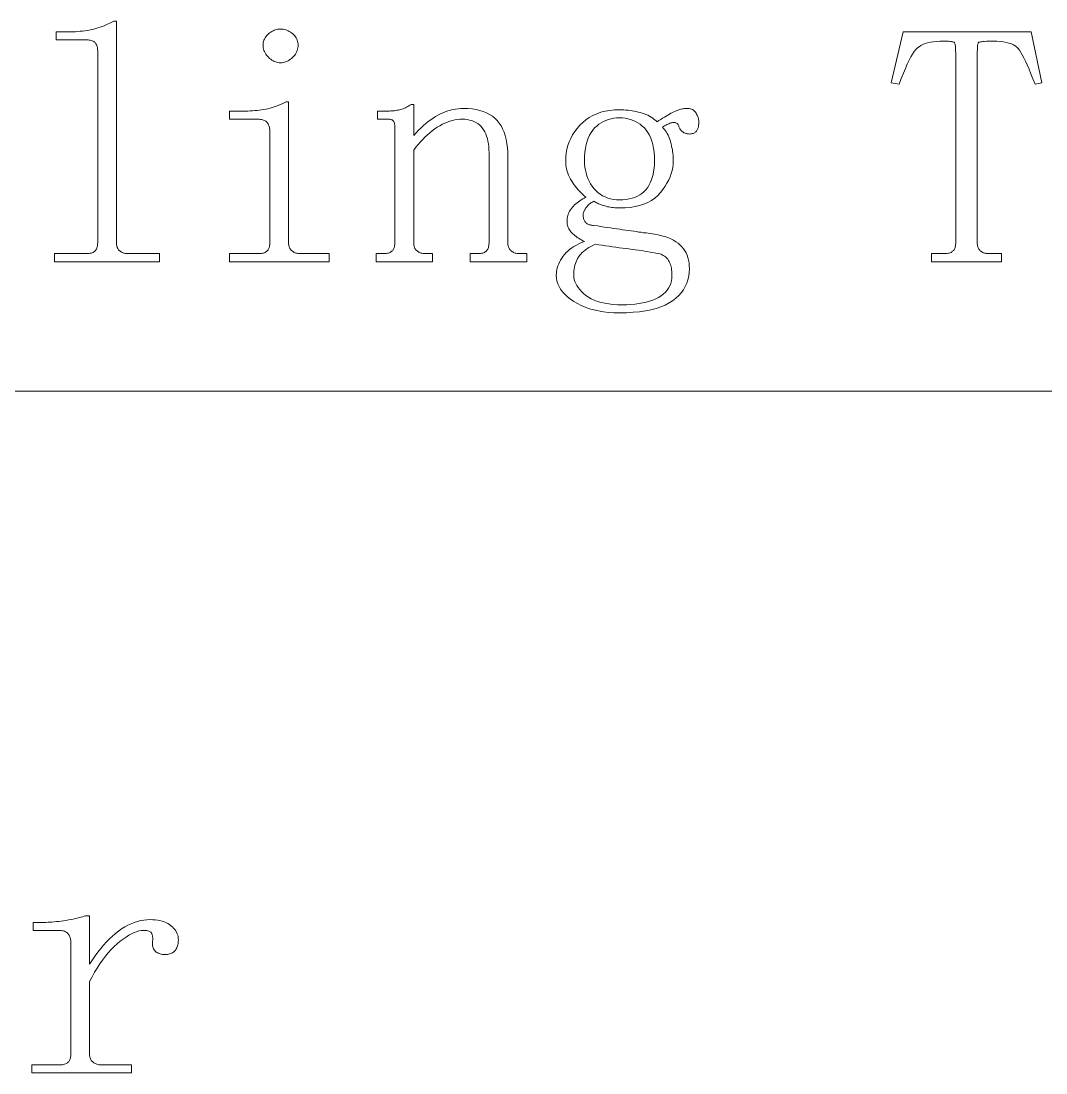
# Model space of a CAD drawing. Extents: x 1 to 297, y 1 to 210.
# Drawn here: x 250.9 to 261.79, y 13.02 to 24.2 of the extents above; entities that cross this region are included whole.
import ezdxf

# ---------------------------------------------------------------- set-up
doc = ezdxf.new("R2010")
doc.units = 0

msp = doc.modelspace()

# ---------------------------------------------------------------- linework, layer by layer
at = {"color": 7, "lineweight": 13}
msp.add_line((196.872, 20.264), (295.987, 20.264), dxfattribs=at)
for points in [[(251.429, 24.082), (251.454, 24.082), (251.48, 24.083), (251.505, 24.085), (251.529, 24.087), (251.554, 24.089), (251.578, 24.092), (251.602, 24.096), (251.625, 24.1), (251.649, 24.105), (251.672, 24.111), (251.694, 24.117), (251.717, 24.123), (251.739, 24.13), (251.761, 24.138), (251.782, 24.146), (251.804, 24.155), (251.825, 24.165), (251.845, 24.175), (251.866, 24.185), (251.886, 24.196), (251.915, 24.196), (251.915, 21.839), (251.915, 21.828), (251.916, 21.818), (251.918, 21.808), (251.92, 21.798), (251.923, 21.789), (251.927, 21.781), (251.932, 21.773), (251.937, 21.766), (251.943, 21.76), (251.95, 21.754), (251.958, 21.748), (251.965, 21.743), (251.974, 21.739), (251.982, 21.735), (251.991, 21.732), (252.001, 21.73), (252.011, 21.728), (252.021, 21.726), (252.032, 21.725), (252.043, 21.725), (252.372, 21.725), (252.372, 21.639), (251.257, 21.639), (251.257, 21.725), (251.586, 21.725), (251.6, 21.725), (251.613, 21.726), (251.625, 21.728), (251.636, 21.73), (251.647, 21.732), (251.656, 21.735), (251.665, 21.739), (251.673, 21.743), (251.68, 21.748), (251.686, 21.754), (251.691, 21.76), (251.696, 21.766), (251.701, 21.773), (251.704, 21.781), (251.707, 21.789), (251.71, 21.798), (251.712, 21.808), (251.713, 21.818), (251.714, 21.828), (251.715, 21.839), (251.715, 23.882), (251.714, 23.893), (251.713, 23.904), (251.712, 23.914), (251.71, 23.923), (251.707, 23.932), (251.704, 23.94), (251.701, 23.948), (251.696, 23.955), (251.691, 23.962), (251.686, 23.968), (251.68, 23.973), (251.673, 23.978), (251.665, 23.982), (251.656, 23.986), (251.647, 23.989), (251.636, 23.992), (251.625, 23.994), (251.613, 23.995), (251.6, 23.996), (251.586, 23.996), (251.272, 23.996), (251.272, 24.082)], [(253.657, 24.111), (253.672, 24.11), (253.685, 24.109), (253.699, 24.106), (253.712, 24.103), (253.725, 24.098), (253.738, 24.093), (253.75, 24.086), (253.763, 24.079), (253.774, 24.07), (253.786, 24.061), (253.797, 24.05), (253.807, 24.04), (253.815, 24.029), (253.823, 24.017), (253.829, 24.005), (253.834, 23.993), (253.838, 23.98), (253.841, 23.967), (253.843, 23.953), (253.843, 23.939), (253.843, 23.925), (253.841, 23.911), (253.838, 23.898), (253.834, 23.884), (253.829, 23.871), (253.823, 23.859), (253.815, 23.846), (253.807, 23.834), (253.797, 23.822), (253.786, 23.811), (253.774, 23.8), (253.763, 23.79), (253.75, 23.782), (253.738, 23.774), (253.725, 23.768), (253.712, 23.763), (253.699, 23.759), (253.685, 23.756), (253.672, 23.754), (253.657, 23.754), (253.643, 23.754), (253.629, 23.756), (253.616, 23.759), (253.603, 23.763), (253.59, 23.768), (253.577, 23.774), (253.564, 23.782), (253.552, 23.79), (253.54, 23.8), (253.529, 23.811), (253.518, 23.822), (253.508, 23.834), (253.5, 23.846), (253.492, 23.859), (253.486, 23.871), (253.481, 23.884), (253.477, 23.898), (253.474, 23.911), (253.472, 23.925), (253.472, 23.939), (253.472, 23.953), (253.474, 23.967), (253.477, 23.98), (253.481, 23.993), (253.486, 24.005), (253.492, 24.017), (253.5, 24.029), (253.508, 24.04), (253.518, 24.05), (253.529, 24.061), (253.54, 24.07), (253.552, 24.079), (253.564, 24.086), (253.577, 24.093), (253.59, 24.098), (253.603, 24.103), (253.616, 24.106), (253.629, 24.109), (253.643, 24.11)], [(261.315, 21.639), (260.572, 21.639), (260.572, 21.725), (260.7, 21.725), (260.714, 21.725), (260.727, 21.726), (260.739, 21.728), (260.751, 21.73), (260.761, 21.732), (260.771, 21.735), (260.779, 21.739), (260.787, 21.743), (260.794, 21.748), (260.8, 21.754), (260.806, 21.76), (260.811, 21.766), (260.815, 21.773), (260.819, 21.781), (260.822, 21.789), (260.824, 21.798), (260.826, 21.808), (260.828, 21.818), (260.829, 21.828), (260.829, 21.839), (260.829, 23.839), (260.829, 23.861), (260.828, 23.881), (260.828, 23.899), (260.827, 23.915), (260.825, 23.929), (260.824, 23.94), (260.822, 23.95), (260.82, 23.958), (260.817, 23.964), (260.815, 23.968), (260.811, 23.971), (260.805, 23.973), (260.798, 23.975), (260.789, 23.977), (260.779, 23.979), (260.767, 23.98), (260.753, 23.981), (260.737, 23.982), (260.719, 23.982), (260.7, 23.982), (260.661, 23.981), (260.625, 23.979), (260.591, 23.976), (260.56, 23.971), (260.531, 23.964), (260.504, 23.956), (260.48, 23.947), (260.458, 23.936), (260.439, 23.924), (260.422, 23.911), (260.406, 23.894), (260.389, 23.872), (260.371, 23.846), (260.353, 23.815), (260.334, 23.779), (260.315, 23.738), (260.294, 23.692), (260.273, 23.641), (260.251, 23.585), (260.229, 23.525), (260.143, 23.539), (260.272, 24.082), (261.629, 24.082), (261.743, 23.539), (261.672, 23.525), (261.649, 23.583), (261.628, 23.636), (261.608, 23.685), (261.588, 23.73), (261.57, 23.77), (261.553, 23.805), (261.536, 23.836), (261.521, 23.863), (261.506, 23.886), (261.493, 23.904), (261.479, 23.918), (261.462, 23.932), (261.442, 23.944), (261.42, 23.954), (261.395, 23.962), (261.367, 23.97), (261.337, 23.975), (261.303, 23.979), (261.267, 23.981), (261.229, 23.982), (261.202, 23.982), (261.177, 23.982), (261.155, 23.981), (261.135, 23.98), (261.118, 23.979), (261.104, 23.977), (261.092, 23.975), (261.083, 23.973), (261.076, 23.971), (261.072, 23.968), (261.069, 23.964), (261.067, 23.958), (261.064, 23.949), (261.062, 23.938), (261.061, 23.925), (261.06, 23.91), (261.059, 23.892), (261.058, 23.872), (261.058, 23.85), (261.057, 23.825), (261.057, 21.839), (261.058, 21.828), (261.059, 21.818), (261.061, 21.808), (261.063, 21.798), (261.066, 21.789), (261.07, 21.781), (261.075, 21.773), (261.08, 21.766), (261.086, 21.76), (261.093, 21.754), (261.1, 21.748), (261.108, 21.743), (261.116, 21.739), (261.125, 21.735), (261.134, 21.732), (261.144, 21.73), (261.154, 21.728), (261.164, 21.726), (261.175, 21.725), (261.186, 21.725), (261.315, 21.725)], [(253.543, 23.025), (253.543, 23.036), (253.542, 23.047), (253.541, 23.057), (253.539, 23.067), (253.536, 23.077), (253.533, 23.086), (253.529, 23.094), (253.525, 23.103), (253.52, 23.11), (253.515, 23.118), (253.508, 23.125), (253.501, 23.131), (253.494, 23.136), (253.485, 23.141), (253.475, 23.145), (253.465, 23.148), (253.454, 23.15), (253.441, 23.152), (253.428, 23.153), (253.415, 23.154), (253.115, 23.154), (253.115, 23.239), (253.257, 23.239), (253.283, 23.239), (253.308, 23.24), (253.333, 23.241), (253.358, 23.243), (253.382, 23.245), (253.407, 23.247), (253.43, 23.25), (253.454, 23.253), (253.477, 23.257), (253.5, 23.261), (253.523, 23.265), (253.545, 23.271), (253.568, 23.277), (253.589, 23.284), (253.611, 23.291), (253.632, 23.299), (253.653, 23.308), (253.674, 23.318), (253.694, 23.328), (253.715, 23.339), (253.743, 23.339), (253.743, 21.839), (253.743, 21.828), (253.745, 21.818), (253.746, 21.808), (253.749, 21.798), (253.752, 21.789), (253.756, 21.781), (253.761, 21.773), (253.766, 21.766), (253.772, 21.76), (253.779, 21.754), (253.786, 21.748), (253.794, 21.743), (253.802, 21.739), (253.811, 21.735), (253.82, 21.732), (253.829, 21.73), (253.839, 21.728), (253.85, 21.726), (253.86, 21.725), (253.872, 21.725), (254.172, 21.725), (254.172, 21.639), (253.115, 21.639), (253.115, 21.725), (253.415, 21.725), (253.428, 21.725), (253.441, 21.726), (253.454, 21.728), (253.465, 21.73), (253.475, 21.732), (253.485, 21.735), (253.494, 21.739), (253.501, 21.743), (253.508, 21.748), (253.515, 21.754), (253.52, 21.76), (253.525, 21.766), (253.529, 21.773), (253.533, 21.781), (253.536, 21.789), (253.539, 21.798), (253.541, 21.808), (253.542, 21.818), (253.543, 21.828), (253.543, 21.839)], [(254.672, 21.639), (254.672, 21.725), (254.743, 21.725), (254.757, 21.725), (254.77, 21.726), (254.782, 21.728), (254.793, 21.73), (254.804, 21.732), (254.813, 21.735), (254.822, 21.739), (254.83, 21.743), (254.837, 21.748), (254.843, 21.754), (254.849, 21.76), (254.853, 21.766), (254.858, 21.773), (254.861, 21.781), (254.865, 21.789), (254.867, 21.798), (254.869, 21.808), (254.871, 21.818), (254.871, 21.828), (254.872, 21.839), (254.872, 23.068), (254.872, 23.076), (254.871, 23.084), (254.87, 23.092), (254.869, 23.099), (254.868, 23.105), (254.867, 23.112), (254.865, 23.117), (254.863, 23.123), (254.86, 23.128), (254.857, 23.132), (254.854, 23.136), (254.851, 23.14), (254.846, 23.143), (254.841, 23.146), (254.836, 23.148), (254.83, 23.15), (254.823, 23.152), (254.816, 23.153), (254.809, 23.153), (254.8, 23.154), (254.686, 23.154), (254.686, 23.239), (254.786, 23.239), (254.8, 23.239), (254.814, 23.24), (254.828, 23.241), (254.842, 23.242), (254.856, 23.243), (254.869, 23.244), (254.882, 23.246), (254.896, 23.248), (254.909, 23.251), (254.922, 23.254), (254.934, 23.257), (254.947, 23.26), (254.96, 23.265), (254.972, 23.27), (254.984, 23.275), (254.996, 23.281), (255.008, 23.288), (255.02, 23.295), (255.032, 23.302), (255.043, 23.311), (255.072, 23.311), (255.072, 22.982), (255.097, 23.01), (255.123, 23.036), (255.149, 23.061), (255.175, 23.085), (255.2, 23.107), (255.226, 23.128), (255.252, 23.147), (255.277, 23.165), (255.303, 23.181), (255.329, 23.196), (255.355, 23.21), (255.381, 23.222), (255.407, 23.233), (255.434, 23.242), (255.461, 23.25), (255.488, 23.256), (255.516, 23.261), (255.544, 23.265), (255.572, 23.267), (255.6, 23.268), (255.648, 23.267), (255.692, 23.263), (255.734, 23.256), (255.774, 23.247), (255.811, 23.236), (255.845, 23.222), (255.877, 23.205), (255.907, 23.186), (255.933, 23.164), (255.957, 23.139), (255.979, 23.112), (255.999, 23.083), (256.016, 23.051), (256.031, 23.016), (256.043, 22.979), (256.053, 22.939), (256.061, 22.896), (256.067, 22.851), (256.071, 22.804), (256.072, 22.754), (256.072, 21.839), (256.072, 21.828), (256.073, 21.818), (256.075, 21.808), (256.077, 21.798), (256.081, 21.789), (256.085, 21.781), (256.089, 21.773), (256.095, 21.766), (256.101, 21.76), (256.107, 21.754), (256.115, 21.748), (256.123, 21.743), (256.131, 21.739), (256.139, 21.735), (256.148, 21.732), (256.158, 21.73), (256.168, 21.728), (256.178, 21.726), (256.189, 21.725), (256.2, 21.725), (256.272, 21.725), (256.272, 21.639), (255.672, 21.639), (255.672, 21.725), (255.743, 21.725), (255.757, 21.725), (255.77, 21.726), (255.782, 21.728), (255.793, 21.73), (255.804, 21.732), (255.813, 21.735), (255.822, 21.739), (255.83, 21.743), (255.837, 21.748), (255.843, 21.754), (255.849, 21.76), (255.853, 21.766), (255.858, 21.773), (255.861, 21.781), (255.865, 21.789), (255.867, 21.798), (255.869, 21.808), (255.871, 21.818), (255.871, 21.828), (255.872, 21.839), (255.872, 22.796), (255.871, 22.83), (255.869, 22.862), (255.865, 22.892), (255.86, 22.921), (255.854, 22.948), (255.846, 22.974), (255.837, 22.998), (255.826, 23.02), (255.814, 23.041), (255.8, 23.061), (255.785, 23.078), (255.769, 23.094), (255.751, 23.108), (255.732, 23.12), (255.711, 23.13), (255.689, 23.139), (255.665, 23.145), (255.64, 23.15), (255.614, 23.153), (255.586, 23.154), (255.56, 23.153), (255.534, 23.15), (255.508, 23.146), (255.482, 23.14), (255.456, 23.132), (255.429, 23.123), (255.402, 23.112), (255.376, 23.099), (255.349, 23.084), (255.322, 23.068), (255.295, 23.05), (255.268, 23.031), (255.242, 23.01), (255.217, 22.988), (255.191, 22.964), (255.167, 22.939), (255.142, 22.913), (255.118, 22.885), (255.095, 22.856), (255.072, 22.825), (255.072, 21.839), (255.072, 21.828), (255.073, 21.818), (255.075, 21.808), (255.077, 21.798), (255.081, 21.789), (255.085, 21.781), (255.089, 21.773), (255.095, 21.766), (255.101, 21.76), (255.107, 21.754), (255.115, 21.748), (255.123, 21.743), (255.131, 21.739), (255.139, 21.735), (255.148, 21.732), (255.158, 21.73), (255.168, 21.728), (255.178, 21.726), (255.189, 21.725), (255.2, 21.725), (255.272, 21.725), (255.272, 21.639)], [(257.586, 21.939), (257.628, 21.933), (257.667, 21.925), (257.704, 21.916), (257.739, 21.906), (257.772, 21.895), (257.802, 21.882), (257.83, 21.868), (257.856, 21.852), (257.879, 21.836), (257.9, 21.818), (257.919, 21.799), (257.936, 21.778), (257.951, 21.756), (257.964, 21.733), (257.975, 21.709), (257.984, 21.683), (257.991, 21.656), (257.996, 21.628), (257.999, 21.599), (258, 21.568), (257.998, 21.526), (257.993, 21.486), (257.984, 21.447), (257.972, 21.41), (257.956, 21.375), (257.936, 21.342), (257.913, 21.31), (257.886, 21.28), (257.856, 21.252), (257.822, 21.225), (257.784, 21.201), (257.742, 21.179), (257.696, 21.159), (257.646, 21.143), (257.591, 21.129), (257.533, 21.117), (257.47, 21.108), (257.403, 21.102), (257.332, 21.098), (257.257, 21.096), (257.199, 21.098), (257.142, 21.101), (257.088, 21.107), (257.036, 21.116), (256.986, 21.127), (256.939, 21.14), (256.893, 21.156), (256.851, 21.174), (256.81, 21.195), (256.772, 21.218), (256.736, 21.242), (256.705, 21.268), (256.677, 21.294), (256.653, 21.321), (256.632, 21.348), (256.616, 21.376), (256.603, 21.405), (256.593, 21.435), (256.588, 21.465), (256.586, 21.496), (256.587, 21.516), (256.589, 21.536), (256.592, 21.556), (256.597, 21.576), (256.604, 21.596), (256.612, 21.616), (256.621, 21.636), (256.632, 21.656), (256.644, 21.676), (256.657, 21.696), (256.673, 21.716), (256.689, 21.735), (256.708, 21.753), (256.728, 21.77), (256.75, 21.786), (256.774, 21.801), (256.799, 21.815), (256.827, 21.829), (256.855, 21.842), (256.886, 21.854), (256.869, 21.862), (256.853, 21.871), (256.838, 21.88), (256.823, 21.889), (256.809, 21.898), (256.796, 21.908), (256.783, 21.917), (256.772, 21.927), (256.761, 21.936), (256.75, 21.946), (256.741, 21.957), (256.732, 21.967), (256.725, 21.978), (256.718, 21.99), (256.713, 22.002), (256.708, 22.014), (256.705, 22.027), (256.702, 22.04), (256.701, 22.054), (256.7, 22.068), (256.701, 22.085), (256.703, 22.101), (256.705, 22.117), (256.709, 22.133), (256.715, 22.148), (256.721, 22.163), (256.728, 22.177), (256.737, 22.191), (256.747, 22.205), (256.757, 22.218), (256.769, 22.23), (256.781, 22.243), (256.794, 22.254), (256.808, 22.266), (256.822, 22.277), (256.836, 22.287), (256.851, 22.297), (256.867, 22.307), (256.883, 22.316), (256.9, 22.325), (256.883, 22.34), (256.867, 22.355), (256.851, 22.37), (256.835, 22.387), (256.82, 22.404), (256.805, 22.421), (256.791, 22.439), (256.777, 22.458), (256.763, 22.477), (256.75, 22.496), (256.738, 22.517), (256.727, 22.537), (256.717, 22.558), (256.709, 22.579), (256.702, 22.6), (256.696, 22.622), (256.692, 22.643), (256.689, 22.666), (256.687, 22.688), (256.686, 22.711), (256.687, 22.753), (256.692, 22.794), (256.699, 22.835), (256.71, 22.874), (256.723, 22.912), (256.74, 22.95), (256.759, 22.986), (256.782, 23.022), (256.807, 23.056), (256.836, 23.089), (256.867, 23.12), (256.901, 23.148), (256.937, 23.173), (256.975, 23.194), (257.016, 23.212), (257.06, 23.227), (257.105, 23.239), (257.154, 23.247), (257.204, 23.252), (257.257, 23.254), (257.28, 23.253), (257.303, 23.252), (257.325, 23.251), (257.348, 23.249), (257.37, 23.246), (257.392, 23.243), (257.414, 23.24), (257.436, 23.235), (257.457, 23.23), (257.479, 23.225), (257.5, 23.219), (257.52, 23.212), (257.54, 23.204), (257.559, 23.195), (257.577, 23.186), (257.595, 23.175), (257.611, 23.164), (257.627, 23.152), (257.643, 23.139), (257.657, 23.125), (257.677, 23.139), (257.697, 23.152), (257.715, 23.165), (257.734, 23.176), (257.752, 23.187), (257.77, 23.198), (257.787, 23.207), (257.804, 23.216), (257.82, 23.225), (257.836, 23.232), (257.851, 23.239), (257.867, 23.245), (257.881, 23.25), (257.895, 23.255), (257.909, 23.259), (257.923, 23.262), (257.935, 23.265), (257.948, 23.266), (257.96, 23.267), (257.972, 23.268), (257.986, 23.267), (257.999, 23.266), (258.011, 23.263), (258.022, 23.26), (258.032, 23.255), (258.042, 23.25), (258.051, 23.243), (258.059, 23.236), (258.066, 23.227), (258.072, 23.218), (258.077, 23.208), (258.082, 23.198), (258.086, 23.188), (258.09, 23.179), (258.093, 23.17), (258.096, 23.16), (258.098, 23.151), (258.099, 23.142), (258.1, 23.134), (258.1, 23.125), (258.1, 23.114), (258.099, 23.103), (258.098, 23.093), (258.097, 23.083), (258.095, 23.073), (258.093, 23.064), (258.09, 23.055), (258.087, 23.047), (258.083, 23.039), (258.079, 23.032), (258.074, 23.025), (258.069, 23.019), (258.063, 23.014), (258.056, 23.009), (258.048, 23.005), (258.04, 23.002), (258.031, 23), (258.022, 22.998), (258.011, 22.997), (258, 22.996), (257.992, 22.997), (257.984, 22.997), (257.976, 22.998), (257.968, 23), (257.961, 23.002), (257.954, 23.004), (257.947, 23.007), (257.941, 23.01), (257.935, 23.014), (257.929, 23.018), (257.923, 23.022), (257.918, 23.027), (257.913, 23.033), (257.908, 23.038), (257.904, 23.045), (257.9, 23.051), (257.896, 23.058), (257.892, 23.066), (257.889, 23.074), (257.886, 23.082), (257.883, 23.09), (257.879, 23.097), (257.874, 23.103), (257.869, 23.108), (257.863, 23.112), (257.856, 23.116), (257.848, 23.118), (257.84, 23.119), (257.831, 23.119), (257.822, 23.118), (257.812, 23.116), (257.801, 23.114), (257.791, 23.11), (257.781, 23.106), (257.77, 23.102), (257.759, 23.096), (257.748, 23.09), (257.737, 23.084), (257.726, 23.076), (257.715, 23.068), (257.726, 23.056), (257.736, 23.043), (257.746, 23.03), (257.756, 23.015), (257.765, 23), (257.773, 22.984), (257.781, 22.967), (257.788, 22.949), (257.794, 22.93), (257.8, 22.911), (257.806, 22.891), (257.811, 22.871), (257.815, 22.851), (257.819, 22.831), (257.822, 22.811), (257.824, 22.791), (257.826, 22.771), (257.828, 22.751), (257.829, 22.731), (257.829, 22.711), (257.827, 22.676), (257.823, 22.642), (257.817, 22.608), (257.807, 22.575), (257.795, 22.541), (257.78, 22.508), (257.762, 22.474), (257.742, 22.441), (257.719, 22.408), (257.693, 22.375), (257.664, 22.344), (257.632, 22.316), (257.597, 22.291), (257.558, 22.27), (257.516, 22.252), (257.471, 22.237), (257.423, 22.225), (257.371, 22.217), (257.316, 22.212), (257.257, 22.211), (257.24, 22.211), (257.224, 22.212), (257.207, 22.213), (257.191, 22.214), (257.175, 22.216), (257.16, 22.218), (257.144, 22.221), (257.129, 22.224), (257.115, 22.228), (257.1, 22.232), (257.086, 22.236), (257.073, 22.241), (257.06, 22.246), (257.048, 22.25), (257.036, 22.255), (257.025, 22.26), (257.014, 22.266), (257.004, 22.271), (256.995, 22.276), (256.986, 22.282), (256.975, 22.276), (256.964, 22.27), (256.954, 22.264), (256.945, 22.257), (256.936, 22.25), (256.928, 22.243), (256.92, 22.235), (256.913, 22.227), (256.906, 22.219), (256.9, 22.211), (256.895, 22.202), (256.89, 22.194), (256.886, 22.186), (256.882, 22.179), (256.879, 22.171), (256.876, 22.164), (256.874, 22.158), (256.873, 22.151), (256.872, 22.145), (256.872, 22.139), (256.872, 22.128), (256.873, 22.118), (256.874, 22.108), (256.876, 22.098), (256.879, 22.089), (256.882, 22.081), (256.886, 22.073), (256.89, 22.066), (256.895, 22.06), (256.9, 22.054), (256.906, 22.048), (256.913, 22.043), (256.92, 22.039), (256.928, 22.035), (256.936, 22.032), (256.945, 22.03), (256.954, 22.028), (256.964, 22.026), (256.975, 22.025), (256.986, 22.025), (257.023, 22.019), (257.059, 22.014), (257.094, 22.008), (257.129, 22.003), (257.163, 21.998), (257.196, 21.993), (257.228, 21.988), (257.26, 21.984), (257.291, 21.979), (257.322, 21.975), (257.351, 21.971), (257.38, 21.967), (257.408, 21.963), (257.436, 21.959), (257.463, 21.955), (257.489, 21.952), (257.514, 21.948), (257.539, 21.945), (257.563, 21.942)], [(256.886, 22.711), (256.887, 22.677), (256.89, 22.644), (256.895, 22.612), (256.902, 22.582), (256.911, 22.552), (256.922, 22.523), (256.935, 22.495), (256.95, 22.468), (256.967, 22.443), (256.986, 22.418), (257.007, 22.395), (257.029, 22.374), (257.052, 22.356), (257.077, 22.34), (257.104, 22.327), (257.132, 22.316), (257.161, 22.307), (257.192, 22.301), (257.224, 22.298), (257.257, 22.296), (257.294, 22.297), (257.328, 22.301), (257.36, 22.306), (257.391, 22.314), (257.42, 22.323), (257.447, 22.335), (257.472, 22.349), (257.495, 22.365), (257.516, 22.383), (257.536, 22.404), (257.554, 22.426), (257.569, 22.45), (257.583, 22.476), (257.595, 22.504), (257.606, 22.534), (257.614, 22.566), (257.62, 22.599), (257.625, 22.634), (257.628, 22.672), (257.629, 22.711), (257.628, 22.758), (257.625, 22.802), (257.619, 22.844), (257.612, 22.883), (257.602, 22.92), (257.59, 22.953), (257.576, 22.984), (257.56, 23.012), (257.542, 23.038), (257.522, 23.061), (257.5, 23.081), (257.477, 23.099), (257.453, 23.115), (257.428, 23.129), (257.402, 23.141), (257.375, 23.151), (257.347, 23.158), (257.318, 23.164), (257.288, 23.167), (257.257, 23.168), (257.226, 23.167), (257.197, 23.164), (257.168, 23.158), (257.14, 23.151), (257.113, 23.141), (257.087, 23.129), (257.062, 23.115), (257.038, 23.099), (257.015, 23.081), (256.993, 23.061), (256.973, 23.038), (256.955, 23.012), (256.938, 22.984), (256.925, 22.953), (256.913, 22.92), (256.903, 22.883), (256.896, 22.844), (256.89, 22.802), (256.887, 22.758)], [(257, 21.825), (256.975, 21.813), (256.952, 21.801), (256.93, 21.789), (256.91, 21.776), (256.891, 21.762), (256.874, 21.749), (256.859, 21.734), (256.845, 21.72), (256.832, 21.705), (256.822, 21.689), (256.812, 21.673), (256.804, 21.656), (256.796, 21.639), (256.79, 21.621), (256.784, 21.602), (256.78, 21.582), (256.776, 21.562), (256.774, 21.541), (256.772, 21.519), (256.772, 21.496), (256.773, 21.474), (256.777, 21.451), (256.783, 21.429), (256.792, 21.407), (256.804, 21.386), (256.818, 21.364), (256.835, 21.343), (256.854, 21.323), (256.876, 21.302), (256.9, 21.282), (256.927, 21.263), (256.957, 21.246), (256.989, 21.231), (257.024, 21.218), (257.061, 21.207), (257.101, 21.198), (257.143, 21.191), (257.188, 21.186), (257.236, 21.183), (257.286, 21.182), (257.334, 21.183), (257.379, 21.185), (257.423, 21.189), (257.464, 21.195), (257.504, 21.202), (257.541, 21.21), (257.577, 21.221), (257.611, 21.232), (257.642, 21.246), (257.672, 21.261), (257.699, 21.277), (257.723, 21.295), (257.745, 21.315), (257.763, 21.336), (257.779, 21.359), (257.792, 21.383), (257.802, 21.409), (257.809, 21.437), (257.813, 21.466), (257.815, 21.496), (257.814, 21.516), (257.813, 21.535), (257.811, 21.553), (257.809, 21.57), (257.806, 21.586), (257.802, 21.601), (257.797, 21.615), (257.792, 21.629), (257.786, 21.642), (257.779, 21.654), (257.771, 21.665), (257.763, 21.675), (257.754, 21.684), (257.745, 21.692), (257.734, 21.7), (257.723, 21.707), (257.711, 21.713), (257.699, 21.718), (257.686, 21.722), (257.672, 21.725), (257.643, 21.731), (257.613, 21.736), (257.583, 21.741), (257.553, 21.747), (257.522, 21.752), (257.49, 21.757), (257.458, 21.761), (257.425, 21.766), (257.391, 21.771), (257.357, 21.775), (257.323, 21.779), (257.288, 21.784), (257.253, 21.788), (257.218, 21.793), (257.182, 21.798), (257.147, 21.803), (257.11, 21.808), (257.074, 21.814), (257.037, 21.819)], [(251.629, 14.178), (251.658, 14.223), (251.687, 14.265), (251.716, 14.306), (251.747, 14.344), (251.777, 14.38), (251.808, 14.414), (251.839, 14.446), (251.871, 14.475), (251.903, 14.503), (251.936, 14.528), (251.969, 14.551), (252.002, 14.572), (252.035, 14.59), (252.069, 14.606), (252.102, 14.619), (252.136, 14.63), (252.169, 14.639), (252.203, 14.645), (252.237, 14.648), (252.272, 14.65), (252.3, 14.649), (252.326, 14.647), (252.352, 14.644), (252.376, 14.639), (252.398, 14.633), (252.42, 14.626), (252.44, 14.618), (252.459, 14.608), (252.477, 14.597), (252.493, 14.585), (252.508, 14.572), (252.521, 14.559), (252.533, 14.545), (252.543, 14.53), (252.552, 14.516), (252.559, 14.5), (252.565, 14.485), (252.569, 14.469), (252.571, 14.452), (252.572, 14.435), (252.571, 14.421), (252.57, 14.408), (252.568, 14.395), (252.566, 14.383), (252.563, 14.371), (252.559, 14.36), (252.554, 14.349), (252.549, 14.339), (252.543, 14.33), (252.536, 14.321), (252.528, 14.313), (252.52, 14.306), (252.511, 14.299), (252.502, 14.294), (252.491, 14.289), (252.48, 14.285), (252.468, 14.282), (252.456, 14.28), (252.443, 14.279), (252.429, 14.278), (252.415, 14.279), (252.402, 14.28), (252.389, 14.282), (252.377, 14.285), (252.366, 14.289), (252.356, 14.294), (252.346, 14.299), (252.337, 14.306), (252.329, 14.313), (252.322, 14.321), (252.315, 14.33), (252.309, 14.339), (252.305, 14.349), (252.301, 14.36), (252.298, 14.371), (252.297, 14.383), (252.296, 14.395), (252.297, 14.408), (252.298, 14.421), (252.3, 14.435), (252.3, 14.444), (252.3, 14.452), (252.299, 14.46), (252.298, 14.467), (252.297, 14.475), (252.295, 14.482), (252.293, 14.488), (252.291, 14.495), (252.289, 14.501), (252.286, 14.507), (252.283, 14.512), (252.278, 14.517), (252.272, 14.521), (252.265, 14.525), (252.257, 14.528), (252.248, 14.531), (252.238, 14.533), (252.227, 14.534), (252.214, 14.535), (252.2, 14.535), (252.177, 14.534), (252.153, 14.53), (252.127, 14.522), (252.101, 14.512), (252.073, 14.5), (252.045, 14.484), (252.016, 14.465), (251.985, 14.444), (251.954, 14.42), (251.922, 14.392), (251.889, 14.363), (251.857, 14.331), (251.826, 14.296), (251.796, 14.26), (251.766, 14.221), (251.737, 14.18), (251.709, 14.136), (251.682, 14.091), (251.655, 14.043), (251.629, 13.992), (251.629, 13.221), (251.629, 13.21), (251.63, 13.199), (251.632, 13.189), (251.635, 13.18), (251.638, 13.171), (251.642, 13.163), (251.646, 13.155), (251.652, 13.148), (251.658, 13.141), (251.665, 13.135), (251.672, 13.13), (251.68, 13.125), (251.688, 13.121), (251.697, 13.117), (251.706, 13.114), (251.715, 13.111), (251.725, 13.109), (251.735, 13.108), (251.746, 13.107), (251.757, 13.107), (252.072, 13.107), (252.072, 13.021), (251.015, 13.021), (251.015, 13.107), (251.3, 13.107), (251.314, 13.107), (251.327, 13.108), (251.339, 13.109), (251.351, 13.111), (251.361, 13.114), (251.371, 13.117), (251.379, 13.121), (251.387, 13.125), (251.394, 13.13), (251.4, 13.135), (251.406, 13.141), (251.411, 13.148), (251.415, 13.155), (251.419, 13.163), (251.422, 13.171), (251.424, 13.18), (251.426, 13.189), (251.428, 13.199), (251.429, 13.21), (251.429, 13.221), (251.429, 14.407), (251.429, 14.418), (251.428, 14.429), (251.426, 14.439), (251.424, 14.449), (251.422, 14.458), (251.419, 14.468), (251.415, 14.476), (251.411, 14.484), (251.406, 14.492), (251.4, 14.5), (251.394, 14.506), (251.387, 14.512), (251.379, 14.518), (251.371, 14.522), (251.361, 14.526), (251.351, 14.53), (251.339, 14.532), (251.327, 14.534), (251.314, 14.535), (251.3, 14.535), (251.029, 14.535), (251.029, 14.621), (251.143, 14.621), (251.163, 14.621), (251.185, 14.622), (251.206, 14.623), (251.229, 14.624), (251.252, 14.626), (251.276, 14.629), (251.301, 14.631), (251.326, 14.635), (251.352, 14.638), (251.379, 14.642), (251.405, 14.647), (251.431, 14.651), (251.454, 14.656), (251.477, 14.661), (251.498, 14.666), (251.519, 14.671), (251.537, 14.676), (251.555, 14.681), (251.571, 14.687), (251.586, 14.692), (251.629, 14.692)]]:
    msp.add_lwpolyline(points, close=True, dxfattribs=at)

doc.saveas('drawing.dxf')
